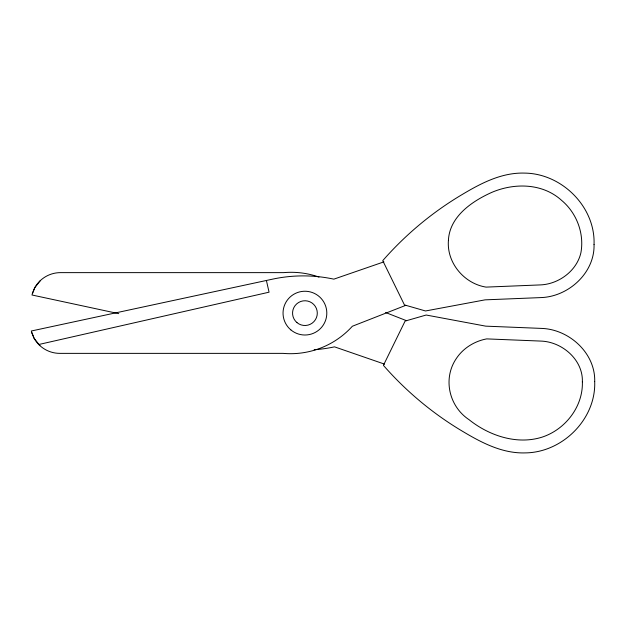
<?xml version="1.0" encoding="UTF-8"?>
<svg xmlns="http://www.w3.org/2000/svg" width="626" height="626" viewBox="0 0 626 626"><rect width="100%" height="100%" fill="white"/><g stroke="black" fill="none" stroke-linecap="round" stroke-linejoin="round"><path stroke-width="0.94" d="M40.549 280.378L34.759 287.694L31.957 294.995L118.744 313.649M32.302 293.43L34.759 287.694A29.477 29.477 0 0 1 60.472 272.631L283.719 272.631A83.446 83.446 0 0 1 318.978 277.075M405.765 305.339L352.36 326.248A83.446 83.446 0 0 1 283.062 353.369L59.814 353.369A29.477 29.477 0 0 1 34.101 338.306L31.3 331.005L272.576 279.149A145.819 145.819 0 0 1 333.861 279.149L383.894 261.871M38.796 344.503L269.063 292.185L266.402 280.471M384.552 364.129L334.519 346.851A145.819 145.819 0 0 1 314.158 349.746M385.6 312.507L406.423 320.661M39.892 345.622L34.101 338.306L31.644 332.57M448.419 240.415C446.588 262.81 464.187 283.648 486.058 287.107L540.246 284.916C558.642 284.243 576.812 270.901 580.912 252.685C584.434 233.357 576.585 212.824 561.53 200.312C542.539 183.074 514.243 182.706 491.637 192.448C471.918 201.29 449.476 216.666 448.419 240.415M582.368 381.79C583.182 406.603 565.301 429.569 542.053 437.151C516.919 445.102 489.008 435.657 469.054 419.686C448.983 406.399 442.621 378.589 456.338 358.51C463.185 348.134 474.563 341.131 486.715 338.893L540.903 341.084C562.062 341.741 583.127 359.731 582.368 381.79M594.7 381.563C596.124 419.107 562.531 452.481 525.355 452.895C502.631 453.647 481.997 442.934 463.037 431.596C433.192 413.927 406.243 391.453 383.409 365.357L405.1 321.083L426.189 315.027L485.721 326.146L541.678 328.415C569.19 329.331 595.553 353.197 594.7 381.563M594.043 244.437C594.896 272.803 568.533 296.669 541.02 297.585L485.064 299.854L425.523 310.973L404.443 304.917L382.744 260.643C405.585 234.547 432.535 212.073 462.379 194.404C481.339 183.066 501.974 172.353 524.698 173.105C561.874 173.519 595.467 206.893 594.043 244.437M296.959 322.593A12.371 12.371 0 0 0 317.108 315.285A12.371 12.371 0 0 0 300.707 301.497A12.371 12.371 0 0 0 296.959 322.593M290.84 329.879A21.887 21.887 0 0 0 326.475 316.952A21.887 21.887 0 0 0 297.46 292.553A21.887 21.887 0 0 0 290.84 329.879"/></g></svg>
